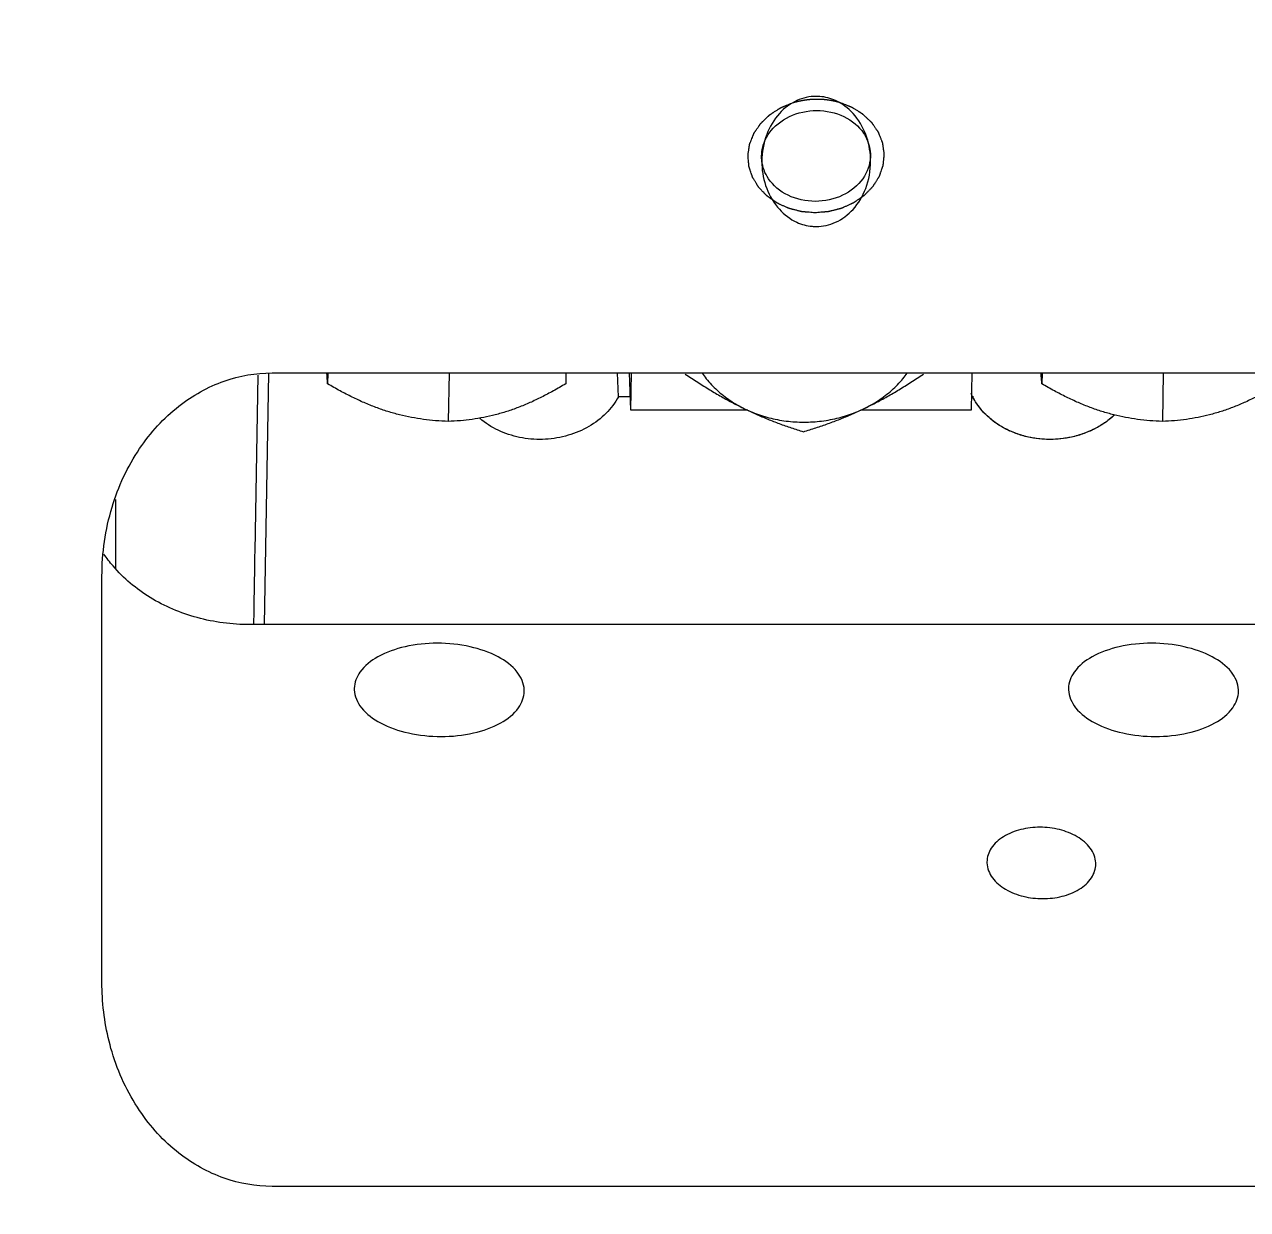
# Model space of a CAD drawing. Extents: x -50 to 48714, y -13211 to 6743.
# Drawn here: x 25973.24 to 26009.19, y -7877.31 to -7842.47 of the extents above; entities that cross this region are included whole.
import ezdxf

# ---------------------------------------------------------------- set-up
doc = ezdxf.new("R2010")
doc.units = 0
doc.header["$LTSCALE"] = 50
doc.layers.get('0').update_dxf_attribs({"linetype": 'CONTINUOUS'})

# ---------------------------------------------------------------- blocks, each defined once
blk = doc.blocks.new('SMAF_UE46_S')
for p, q in [((-19.98513683500005, -90.87117677600008), (-19.89619031099937, -85.68938677289998)), ((-19.70898105339984, -93.01936517549984), (-19.58223699110022, -85.6355902360001)), ((-19.4868740457996, -85.61924960219994), (22.99856226570046, -85.61924960219994)), ((-17.84704931109991, -85.61924960219994), (-17.85252931339983, -85.93850008629988)), ((-14.28499391159949, -85.61924960219994), (-14.3094943271999, -87.04657922549995)), ((-10.84944803629969, -85.61924960219994), (-10.85492803849957, -85.93850008629988)), ((-9.306220556799417, -86.31981398959988), (-9.334186979299375, -85.61924960219994)), ((-8.938498263600195, -86.71737278720002), (-8.982335172199782, -85.61924960219994)), ((-8.938498263600195, -86.71737278720002), (-8.919648746299572, -85.61924960219994)), ((1.076924503499868, -85.61924960219994), (1.058074986200154, -86.71737278720002)), ((3.145754513399879, -85.61924960219994), (3.14027451109996, -85.93850008629988)), ((6.707809912900302, -85.61924960219994), (6.683309497299888, -87.04657922549995)), ((-8.95436874959978, -86.31981398959988), (-9.306220556799417, -86.31981398959988)), ((1.107633957100006, -86.31981398959988), (1.064899167200565, -86.31981398959988)), ((1.106917717400393, -86.30187204349977), (1.107633957100006, -86.31981398959988)), ((-5.506136706399957, -86.71737278720002), (-8.938498263600195, -86.71737278720002)), ((1.058074986200154, -86.71737278720002), (-2.191380718099936, -86.71737278720002)), ((-24.08017322290016, -91.36382355899968), (-24.08017322290016, -89.33928268210002)), ((-24.48516067069977, -103.5565901513), (-24.48516067069977, -91.59836311859999)), ((22.33923257380047, -93.01936517549984), (-20.14620373769958, -93.01936517549984)), ((-24.47492547030015, -103.8542040109), (-24.48516067069977, -103.5565901513)), ((22.99856226570046, -109.5357036676), (-19.4868740457996, -109.5357036676))]:
    blk.add_line(p, q)
for radius in [126.5, 111.15, 108.5, 100.5, 99.65]:
    blk.add_circle((11, -40.5), radius)
for points, start_tangent, end_tangent in [([(-4.061489999099649, -77.61288054660008), (-4.574260358899664, -77.99178585899972)], (-0.9107456812772871, -0.4129676791648114), (-0.6733207204634952, -0.739350530800188)), ([(-4.189984824100065, -77.67822510010001, 94.2392218797), (-4.147800685099355, -77.66589819289993, 94.2462032378), (-4.126708615599455, -77.65973473929989, 94.2496939169), (-4.105616546099554, -77.65357128569985, 94.2531845959), (-4.095070511300037, -77.65048955890006, 94.2549299354), (-4.084524476599654, -77.64740783209982, 94.256675275), (-4.07925145919944, -77.64586696869992, 94.2575479447), (-4.076545974399778, -77.64512922469976, 94.2579610315), (-4.073702537099962, -77.64445685600003, 94.2583276222), (-4.068015662699509, -77.64311211850008, 94.2590608035), (-4.062328788299965, -77.64176738099968, 94.2597939848), (-4.050955039499968, -77.63907790609983, 94.2612603473), (-4.039581290599926, -77.63638843119998, 94.2627267099), (-4.016833792899888, -77.63100948129977, 94.265659435), (-3.99408629519985, -77.62563053140002, 94.2685921602), (-3.982712546399853, -77.62294105649971, 94.2700585228), (-3.971338797499811, -77.62025158149982, 94.2715248853), (-3.965651923099358, -77.61890684409991, 94.2722580666), (-3.959965048699814, -77.61756210659996, 94.2729912479), (-3.957121611500042, -77.61688973789978, 94.2733578386), (-3.954357462000189, -77.6163341137999, 94.2736499253), (-3.948908450699491, -77.61533961019995, 94.274159595), (-3.938010428099915, -77.61335060300007, 94.2751789343), (-3.927112405499429, -77.61136159579974, 94.2761982737), (-3.905316360199322, -77.60738358139997, 94.2782369524), (-3.883520315000169, -77.60340556699975, 94.280275631), (-3.872622292399683, -77.60141655979987, 94.2812949704), (-3.861724269800106, -77.59942755259999, 94.2823143097), (-3.85082624719962, -77.59743854540011, 94.2833336491), (-3.845377235899832, -77.59644404179971, 94.2838433187), (-3.842652730199916, -77.59594678999974, 94.2840981536), (-3.839928224600044, -77.59544953819977, 94.2843529884), (-3.837012984099601, -77.59507088589999, 94.2845250319), (-3.834097743600068, -77.5946922334997, 94.2846970753), (-3.828267262700138, -77.59393492889967, 94.2850411623), (-3.816606300799322, -77.59242031949998, 94.2857293362), (-3.804945338899415, -77.59090571019988, 94.28641751), (-3.793284376999509, -77.58939110089977, 94.2871056839), (-3.769962453099652, -77.58636188219998, 94.2884820316), (-3.746640529299839, -77.58333266349973, 94.2898583794), (-3.734979567399932, -77.58181805420008, 94.2905465533), (-3.723318605500026, -77.58030344479994, 94.2912347271), (-3.717488124500051, -77.57954614019991, 94.2915788141), (-3.714620668699354, -77.5792214856001, 94.2917166883), (-3.711848782199922, -77.57900482659988, 94.2917862241), (-3.70630500920015, -77.57857150859991, 94.2919252957), (-3.700761236199469, -77.57813819049989, 94.2920643672), (-3.68967369009988, -77.57727155439989, 94.2923425104), (-3.678586144099427, -77.57640491829989, 94.2926206536), (-3.656411051999385, -77.57467164619993, 94.2931769399), (-3.634235959899343, -77.57293837399993, 94.2937332262), (-3.623148413799754, -77.57207173789993, 94.2940113693), (-3.61206086780021, -77.57120510179993, 94.2942895125), (-3.606517094699484, -77.57077178379996, 94.294428584), (-3.600973321699712, -77.57033846569993, 94.2945676556), (-3.598201435199371, -77.57012180669972, 94.2946371914), (-3.595290448699416, -77.56999671819995, 94.2946430179), (-3.589329375899979, -77.56983811159989, 94.2945909617), (-3.577407230100107, -77.56952089849983, 94.2944868492), (-3.56548508439937, -77.56920368529973, 94.2943827368), (-3.54164079289967, -77.56856925900001, 94.2941745119), (-3.517796501500015, -77.56793483269985, 94.293966287), (-3.470107918599751, -77.56666598009997, 94.2935498372)], (0.9479716832883206, 0.2770130955881621, 0.1568866869946963), (0.9996081328891576, 0.02659662532109099, -0.008729271640963977)), ([(-3.492356846199982, -77.48765521999985), (-4.061489999099649, -77.61288054660008)], (-1, 0), (-0.910745681294305, -0.4129676791272803)), ([(-3.388287442199726, -77.49184448749975), (-3.492356846199982, -77.48765521999985)], (-0.996807372112497, 0.07984399102110422), (-1, 0)), ([(-3.470107925500088, -77.56666598009997, 94.2935498374), (-3.428272929500054, -77.56764390679973, 94.2918128663), (-3.407355431500037, -77.56813287009982, 94.2909443807), (-3.386437933600064, -77.5686218333999, 94.2900758952), (-3.375979184599601, -77.56886631499992, 94.2896416524), (-3.365520435600047, -77.56911079669999, 94.2892074096), (-3.360291061099815, -77.5692330375, 94.2889902882), (-3.355075356099405, -77.56951801200012, 94.2886667776), (-3.344657615599317, -77.57025069449992, 94.2879133672), (-3.323822134500006, -77.57171605970007, 94.2864065464), (-3.302986653499829, -77.57318142479971, 94.2848997256), (-3.282151172499653, -77.57464678989982, 94.2833929048), (-3.261315691399432, -77.57611215499992, 94.2818860839), (-3.250897950899343, -77.57684483759977, 94.2811326735), (-3.245701329999974, -77.57729216489997, 94.2807031653), (-3.240529207700092, -77.57790146419984, 94.280168051), (-3.230184962999374, -77.57912006280003, 94.2790978225), (-3.21984071839961, -77.58033866139976, 94.2780275939), (-3.178463739999643, -77.58521305590011, 94.2737466797), (-3.15777525070007, -77.58765025310004, 94.2716062226), (-3.147431006099396, -77.58886885169977, 94.270535994), (-3.142258883799514, -77.58947815109968, 94.2700008797), (-3.137086761499631, -77.5900874504, 94.2694657655), (-3.131967516299483, -77.59093780759986, 94.2687739108), (-3.126848271000199, -77.59178816489975, 94.2680820562), (-3.116609780499857, -77.59348887939996, 94.266698347), (-3.096132799600127, -77.5968903083999, 94.2639309285), (-3.075655818599444, -77.60029173739986, 94.2611635101), (-3.055178837599669, -77.60369316639981, 94.2583960916), (-3.044940347099327, -77.60539388090001, 94.2570123824), (-3.034701856599895, -77.60709459539976, 94.2556286732), (-3.029582611399746, -77.60794495270011, 94.2549368186), (-3.026982295099515, -77.60842251399981, 94.2545554646), (-3.02430059119979, -77.60900484069998, 94.2541032573), (-3.018937183599519, -77.61016949399982, 94.2531988426), (-3.013573776000158, -77.6113341473997, 94.2522944279), (-2.992120145499939, -77.6159927609001, 94.2486767691), (-2.970666514999721, -77.6206513743, 94.2450591104), (-2.949212884399458, -77.62530998779994, 94.2414414516), (-2.927759253900149, -77.62996860119983, 94.2378237929), (-2.922395846299878, -77.63113325459972, 94.2369193782), (-2.917032438699607, -77.63229790800006, 94.2360149635), (-2.914350734899926, -77.63288023459972, 94.2355627561), (-2.911778667999897, -77.63352781610001, 94.2350706151), (-2.906744171199534, -77.63488823369971, 94.2340463992), (-2.896675177599718, -77.63760906910011, 94.2319979674), (-2.886606184099946, -77.6403299044, 94.2299495356), (-2.866468196899405, -77.6457715749998, 94.2258526721), (-2.846330209799817, -77.65121324570009, 94.2217558085), (-2.806054235499687, -77.66209658699972, 94.2135620814)], (0.9988667777107478, -0.02334931304687497, -0.04147252061289157), (0.9472797747393061, -0.2559731767837909, -0.1927141954736697)), ([(-2.409793851899849, -77.9925107926997), (-2.922755306899489, -77.61309398100002), (-3.388287442199726, -77.49184448749975)], (-0.6729076740695424, 0.7397264779486528), (-0.9968073720948888, 0.079843991240934)), ([(-3.527525172899914, -80.91164344970002, 92.1008736215), (-3.61235398000008, -80.90467576159972, 92.1076654839), (-3.697182787199381, -80.89770807359992, 92.1144573464), (-3.739597190699897, -80.89422422959979, 92.1178532776), (-3.782011594299547, -80.89074038560011, 92.1212492088), (-3.803218796099827, -80.88899846359982, 92.1229471744), (-3.824425997900107, -80.88725654159998, 92.1246451401), (-3.845633199599433, -80.88551461959969, 92.1263431057), (-3.866840401399713, -80.88377269759985, 92.1280410713), (-3.877444002299853, -80.88290173650012, 92.1288900541), (-3.888047603199993, -80.88203077549997, 92.1297390369), (-3.898651204100133, -80.88115981449982, 92.1305880197), (-3.903953004599316, -80.88072433399975, 92.1310125111), (-3.909254804999364, -80.88028885349968, 92.1314370025), (-3.911905705199388, -80.88007111329989, 92.1316492482), (-3.914556605399412, -80.87985337300006, 92.1318614939), (-3.915219330499895, -80.87979893800002, 92.1319145554), (-3.915868205599509, -80.87964969020004, 92.1320294477), (-3.917161338999904, -80.87931959039997, 92.1322798426), (-3.919747605999873, -80.87865939089988, 92.1327806325), (-3.924920139899768, -80.8773389918997, 92.1337822123), (-3.930092673699619, -80.87601859279994, 92.1347837921), (-3.940437741499409, -80.87337779469999, 92.1367869518), (-3.950782809300108, -80.87073699670009, 92.1387901114), (-3.971472944799643, -80.86545540049974, 92.1427964306), (-3.992163080300088, -80.86017380429985, 92.1468027498), (-4.033543351400112, -80.84961061190006, 92.1548153883), (-4.074923622500137, -80.83904741959986, 92.1628280268), (-4.116303893500117, -80.82848422720008, 92.1708406652), (-4.157684164600141, -80.81792103489988, 92.1788533037), (-4.178374300099676, -80.81263943869999, 92.1828596229), (-4.199064435700166, -80.8073578425001, 92.1868659421), (-4.219754571199701, -80.80207624629975, 92.1908722614), (-4.240444706700146, -80.7967946501999, 92.1948785806), (-4.261134842299725, -80.791513054, 92.1988848998), (-4.271479909999471, -80.78887225590006, 92.2008880594), (-4.276652443899366, -80.78755185679984, 92.2018896393), (-4.28182497780017, -80.78623145780011, 92.2028912191), (-4.286997511700065, -80.78491105879993, 92.2038927989), (-4.28958377859999, -80.7842508591998, 92.2043935888), (-4.29217004559996, -80.78359065969971, 92.2048943787), (-4.293463178999446, -80.78326055999969, 92.2051447736), (-4.294664431099591, -80.78275196920004, 92.205509846), (-4.297036308199495, -80.7816752906997, 92.2062782165), (-4.301780062300168, -80.77952193359988, 92.2078149575), (-4.311267570499695, -80.77521521949984, 92.2108884395), (-4.320755078700131, -80.7709085053998, 92.2139619216), (-4.330242586899658, -80.76660179129976, 92.2170354036), (-4.339730095100094, -80.76229507719972, 92.2201088857), (-4.358705111500058, -80.7536816490001, 92.2262558497), (-4.396655144299984, -80.73645479259994, 92.2385497779), (-4.434605177099911, -80.71922793619979, 92.250843706), (-4.510505242699764, -80.68477422339993, 92.2754315623), (-4.548455275499691, -80.66754736699977, 92.2877254905), (-4.567430291899655, -80.65893393879969, 92.2938724546), (-4.586405308299618, -80.65032051060007, 92.3000194187), (-4.605380324799626, -80.64170708239999, 92.3061663827), (-4.624355341199589, -80.63309365419991, 92.3123133468), (-4.629099095299352, -80.6309402971001, 92.3138500878), (-4.633842849400025, -80.62878694009987, 92.3153868288), (-4.636214726399885, -80.62771026149994, 92.3161551994), (-4.638586603499789, -80.62663358300006, 92.3169235699), (-4.640914483599772, -80.62550347649994, 92.317725835), (-4.641946432800069, -80.6247781392999, 92.3182286515), (-4.642978381999455, -80.62405280219991, 92.318731468), (-4.64710617899982, -80.6211514534998, 92.3207427341), (-4.651233975900141, -80.61825010489974, 92.3227540001), (-4.659489569699872, -80.61244740760003, 92.3267765322), (-4.667745163599648, -80.60664471029986, 92.3307990643), (-4.676000757399379, -80.60084201299969, 92.3348215964), (-4.69251194519984, -80.58923661839981, 92.3428666605), (-4.709023132899347, -80.57763122379993, 92.3509117247), (-4.725534320599763, -80.56602582930009, 92.3589567888), (-4.758556695999687, -80.54281504009987, 92.3750469172), (-4.79157907139961, -80.5196042509001, 92.3911370455), (-4.824601446799534, -80.49639346169988, 92.4072271738), (-4.857623822199457, -80.4731826725997, 92.4233173021), (-4.874135009899874, -80.46157727799982, 92.4313623663), (-4.890646197599381, -80.44997188339994, 92.4394074304), (-4.907157385299797, -80.43836648880006, 92.4474524946), (-4.915412979199573, -80.43256379149989, 92.4514750267), (-4.923668573000214, -80.42676109419972, 92.4554975588), (-4.931924166899989, -80.4209583969, 92.4595200908), (-4.9360519637994, -80.41805704829994, 92.4615313569), (-4.940179760699721, -80.41515569959984, 92.4635426229), (-4.941211710000061, -80.41443036249984, 92.4640454394), (-4.942243659199448, -80.4137050252998, 92.4645482559), (-4.943951813299464, -80.41201143709986, 92.4657039159), (-4.945600676699542, -80.41027736319984, 92.4668845803), (-4.947249539999575, -80.40854328929981, 92.4680652447), (-4.953844993499843, -80.4016069938998, 92.4727879024), (-4.967035900399424, -80.3877344028997, 92.4822332177), (-4.980226807399958, -80.37386181190004, 92.491678533), (-4.99341771429954, -80.35998922099998, 92.5011238483), (-5.00660862120003, -80.34611662999987, 92.5105691636), (-5.032990435100146, -80.3183714480997, 92.5294597943), (-5.085754062799424, -80.2628810842998, 92.5672410556), (-5.112135876599496, -80.23513590230004, 92.5861316862), (-5.138517690499611, -80.20739072039987, 92.6050223169), (-5.151708597400102, -80.19351812939976, 92.6144676322), (-5.15830405089946, -80.18658183399975, 92.6191902898), (-5.164899504299683, -80.1796455384997, 92.6239129475), (-5.17149495779995, -80.1727092430001, 92.6286356052), (-5.178090411300218, -80.16577294750005, 92.6333582628), (-5.18138813799942, -80.16230479980004, 92.6357195916), (-5.183037001399498, -80.16057072590002, 92.6369002561), (-5.18383133269981, -80.15968392469995, 92.6375027647), (-5.184445061800034, -80.15867853759983, 92.638178332), (-5.185672519899526, -80.15666776350008, 92.6395294665), (-5.186899978099973, -80.15465698939988, 92.640880601), (-5.189354894499957, -80.1506354410999, 92.64358287), (-5.191809810799896, -80.14661389289995, 92.6462851391), (-5.194264727099835, -80.14259234459996, 92.6489874081), (-5.199174559799758, -80.13454924810003, 92.6543919462), (-5.208994225199604, -80.11846305509971, 92.6652010223), (-5.218813890599449, -80.10237686209985, 92.6760100985), (-5.228633556000204, -80.08629066909998, 92.6868191746), (-5.238453221300006, -80.07020447610012, 92.6976282508), (-5.248272886699851, -80.0541182830998, 92.7084373269), (-5.267912217499543, -80.02194589720011, 92.7300554792), (-5.287551548200099, -79.98977351119993, 92.7516736315), (-5.307190878999791, -79.95760112519974, 92.7732917838), (-5.326830209699438, -79.92542873920002, 92.7949099361), (-5.336649875100193, -79.9093425461997, 92.8057190123), (-5.346469540500038, -79.89325635319983, 92.8165280884), (-5.351379373099917, -79.8852132566999, 92.8219326265), (-5.35628920579984, -79.87717016019997, 92.8273371646), (-5.358744122199823, -79.87314861200002, 92.8300394336), (-5.361199038499763, -79.86912706370003, 92.8327417026), (-5.362426496700209, -79.86711628959983, 92.8340928372), (-5.363040225799523, -79.86611090249971, 92.8347684044), (-5.363329129299927, -79.86560217350006, 92.8351096767), (-5.363510266799494, -79.86505723179971, 92.8354718813), (-5.364234816999669, -79.86287746500011, 92.8369206996), (-5.3649593670998, -79.86069769820006, 92.8383695179), (-5.366408467300062, -79.85633816459995, 92.8412671544), (-5.367857567499414, -79.8519786308998, 92.844164791), (-5.370755767899936, -79.84325956370003, 92.8499600641), (-5.373653968399594, -79.83454049639977, 92.8557553372), (-5.376552168800117, -79.82582142909996, 92.8615506103), (-5.382348569699388, -79.80838329459993, 92.8731411565), (-5.388144970599569, -79.79094516009991, 92.8847317026), (-5.393941371399706, -79.77350702549984, 92.8963222488), (-5.399737772299886, -79.75606889099981, 92.907912795), (-5.422923375799655, -79.68631635280008, 92.9542749798), (-5.434516177499972, -79.65144008380003, 92.9774560722), (-5.440312578400153, -79.63400194919996, 92.9890466184), (-5.446108979299424, -79.61656381469993, 93.0006371646), (-5.451905380199605, -79.5991256801999, 93.0122277108), (-5.457701780999741, -79.58168754559983, 93.023818257), (-5.460599981499399, -79.57296847830003, 93.0296135301), (-5.463498181899922, -79.56424941109981, 93.0354088032), (-5.464947282100184, -79.55988987740011, 93.0383064397), (-5.466396382299536, -79.5555303438, 93.0412040763), (-5.467845482599841, -79.55117081019989, 93.0441017128), (-5.468570032699972, -79.54899104339984, 93.0455505311), (-5.468932307700015, -79.54790116000004, 93.0462749403), (-5.469294582800103, -79.54681127649974, 93.0469993494), (-5.469391109299977, -79.54567990099986, 93.0477440169), (-5.469487635799851, -79.54454852549998, 93.0484886845), (-5.469680688799599, -79.54228577449976, 93.0499780195), (-5.470066794800005, -79.53776027239974, 93.0529566896), (-5.470452900799501, -79.53323477029971, 93.0559353598), (-5.470839006799906, -79.52870926829974, 93.0589140299), (-5.471611218799808, -79.51965826419973, 93.0648713702), (-5.472383430799709, -79.51060725999969, 93.0708287104), (-5.473927854799513, -79.49250525179968, 93.0827433909), (-5.475472278799316, -79.47440324350009, 93.0946580715), (-5.477016702800029, -79.45630123530009, 93.106572752), (-5.478561126799832, -79.43819922700004, 93.1184874325), (-5.481649974899483, -79.40199521049999, 93.1423167935), (-5.487827670899605, -79.32958717749989, 93.1899755156), (-5.489372094899409, -79.31148516919984, 93.2018901961), (-5.490916518900121, -79.29338316099984, 93.2138048767), (-5.492460942899925, -79.27528115269979, 93.2257195572), (-5.494005366899728, -79.25717914439974, 93.2376342377), (-5.49477757889963, -79.24812814029974, 93.243591578), (-5.495549790899531, -79.23907713619974, 93.2495489182), (-5.496322002899433, -79.23002613209974, 93.2555062585), (-5.496708108999883, -79.22550062999971, 93.2584849286), (-5.497094214999379, -79.22097512789969, 93.2614635987), (-5.497287268000036, -79.21871237689993, 93.2629529338), (-5.497480320999784, -79.21644962589971, 93.2644422689), (-5.497528584200154, -79.21588393809998, 93.2648146026), (-5.497463609399347, -79.21532796189967, 93.2651776007), (-5.497295913699418, -79.21421924679998, 93.265900485), (-5.496960522399604, -79.2120018165001, 93.2673462535), (-5.496289739699932, -79.20756695599994, 93.2702377906), (-5.495618957099396, -79.20313209539972, 93.2731293277), (-5.494277391700052, -79.1942623742998, 93.2789124019), (-5.492935826399844, -79.18539265319987, 93.2846954761), (-5.490252695799427, -79.16765321110006, 93.2962616244), (-5.487569565099875, -79.14991376889975, 93.3078277728), (-5.482203303899951, -79.11443488450004, 93.3309600695), (-5.476837042599982, -79.07895600009988, 93.3540923663), (-5.471470781300013, -79.04347711579976, 93.377224663), (-5.466104520000044, -79.00799823140005, 93.4003569597), (-5.463421389399628, -78.99025878919974, 93.4119231081), (-5.460738258700076, -78.97251934699989, 93.4234892564), (-5.458055128099659, -78.95477990480003, 93.4350554048), (-5.455371997400107, -78.93704046269977, 93.4466215532), (-5.45268886679969, -78.91930102049992, 93.4581877015), (-5.451347301499482, -78.91043129939999, 93.4639707757), (-5.45067651879981, -78.90599643879978, 93.4668623128), (-5.450005736100138, -78.90156157830006, 93.4697538499), (-5.449334953499601, -78.89712671769985, 93.472645387), (-5.448999562099743, -78.89490928750001, 93.4740911555), (-5.44866417079993, -78.89269185719968, 93.4755369241), (-5.448496475200045, -78.89158314209999, 93.4762598083), (-5.448102858699713, -78.89049752150004, 93.4769616275), (-5.447240318700096, -78.88833397869985, 93.478358244), (-5.445515238799999, -78.88400689289983, 93.4811514771), (-5.442065079099848, -78.8753527214999, 93.4867379433), (-5.438614919399697, -78.86669855009995, 93.4923244095), (-5.435164759599502, -78.85804437859997, 93.4979108757), (-5.431714599899351, -78.84939020720003, 93.5034973419), (-5.424814280399914, -78.8320818643997, 93.5146702743), (-5.411013641400132, -78.79746517859985, 93.5370161392), (-5.39721300239944, -78.76284849290005, 93.559362004), (-5.369611724499919, -78.69361512139994, 93.6040537336), (-5.355811085500136, -78.65899843569969, 93.6263995984), (-5.34891076599979, -78.64169009279976, 93.6375725308), (-5.342010446499444, -78.62438174999988, 93.6487454632), (-5.335110127100052, -78.60707340709996, 93.6599183956), (-5.328209807599706, -78.58976506420004, 93.671091328), (-5.326484727699608, -78.58543797850007, 93.6738845611), (-5.32475964779951, -78.5811108928001, 93.6766777942), (-5.323897107899938, -78.57894734989986, 93.6780744108), (-5.323034567999457, -78.57678380709967, 93.6794710273), (-5.322101764199942, -78.57464585870002, 93.6808490149), (-5.321424570699492, -78.57365366809972, 93.6814821218), (-5.320747377299995, -78.57266147739983, 93.6821152288), (-5.318038603400055, -78.56869271469986, 93.6846476564), (-5.315329829600159, -78.56472395209994, 93.6871800841), (-5.309912281999459, -78.55678642680004, 93.6922449395), (-5.304494734399668, -78.5488489014997, 93.6973097948), (-5.299077186699833, -78.5409113761998, 93.7023746502), (-5.288242091499342, -78.52503632560001, 93.7125043609), (-5.277406996199716, -78.50916127499977, 93.7226340716), (-5.26657190090009, -78.49328622439998, 93.7327637823), (-5.244901710399972, -78.46153612319995, 93.7530232038), (-5.223231519899855, -78.42978602199992, 93.7732826252), (-5.201561329299693, -78.39803592079988, 93.7935420467), (-5.179891138799576, -78.36628581959985, 93.8138014681), (-5.16905604349995, -78.35041076890002, 93.8239311788), (-5.158220948299459, -78.33453571829978, 93.8340608895), (-5.147385852999832, -78.31866066769999, 93.8441906003), (-5.141968305400042, -78.3107231424001, 93.8492554556), (-5.136550757700206, -78.30278561709974, 93.854320311), (-5.131133210099506, -78.29484809179985, 93.8593851663), (-5.128424436299611, -78.29087932919992, 93.861917594), (-5.125715662499715, -78.28691056649996, 93.8644500217), (-5.125038469000174, -78.28591837590011, 93.8650831286), (-5.124361275599767, -78.28492618519977, 93.8657162355), (-5.122631111999908, -78.28316248439978, 93.8668278512), (-5.120838319099676, -78.2814355636001, 93.8679137005), (-5.119045526099399, -78.27970864279996, 93.8689995498), (-5.115459940199798, -78.27625480129973, 93.8711712484), (-5.111874354300198, -78.27280095979995, 93.873342947), (-5.097532010699979, -78.25898559359985, 93.8820297415), (-5.083189666999715, -78.24517022749978, 93.8907165359), (-5.068847323399496, -78.23135486129968, 93.8994033304), (-5.054504979800186, -78.21753949520007, 93.9080901248), (-5.025820292499702, -78.1899087628999, 93.9254637137), (-4.968450917899645, -78.13464729840007, 93.9602108915), (-4.939766230600071, -78.1070165660999, 93.9775844804), (-4.911081543399632, -78.07938583379973, 93.9949580692), (-4.896739199699368, -78.06557046769967, 94.0036448637), (-4.889568027900168, -78.05866278460007, 94.0079882609), (-4.882396856100058, -78.05175510150002, 94.0123316581), (-4.875225684299949, -78.04484741850001, 94.0166750554), (-4.868054512499839, -78.03793973539996, 94.0210184526), (-4.864468926500194, -78.03448589389973, 94.0231901512), (-4.862676133599962, -78.03275897310004, 94.0242760005), (-4.861753475200203, -78.03191876989968, 94.0248029816), (-4.860673245399994, -78.03121810989978, 94.0252343015), (-4.858512785799576, -78.02981679000004, 94.0260969412), (-4.856352326200067, -78.0284154699998, 94.0269595809), (-4.85203140700014, -78.02561282999977, 94.0286848603), (-4.847710487800214, -78.02281019009979, 94.0304101397), (-4.843389568599378, -78.02000755009976, 94.0321354191), (-4.834747730199524, -78.0144022702998, 94.035585978), (-4.817464053299773, -78.00319171049978, 94.0424870956), (-4.800180376500066, -77.99198115069976, 94.0493882133), (-4.78289669969945, -77.98077059089974, 94.056289331), (-4.765613022899743, -77.96956003109972, 94.0631904486), (-4.748329345999991, -77.9583494712997, 94.0700915663), (-4.713761992399668, -77.9359283517997, 94.0838938016), (-4.67919463870021, -77.91350723220012, 94.097696037), (-4.644627285099887, -77.89108611269967, 94.1114982723), (-4.610059931399519, -77.86866499310008, 94.1253005076), (-4.592776254599812, -77.85745443330006, 94.1322016253), (-4.575492577800105, -77.84624387350004, 94.139102743), (-4.566850739399342, -77.84063859360003, 94.1425533018), (-4.558208900899444, -77.83503331370002, 94.1460038606), (-4.553887981699518, -77.83223067380004, 94.1477291401), (-4.549567062499591, -77.82942803390006, 94.1494544195), (-4.547406602900082, -77.82802671389982, 94.1503170592), (-4.546326373099873, -77.82732605389992, 94.150748379), (-4.545776533099342, -77.82698944279991, 94.1509547852), (-4.545168342499892, -77.82673514479984, 94.1511056691), (-4.542735579900182, -77.82571795309968, 94.1517092046), (-4.540302817299562, -77.82470076139998, 94.15231274), (-4.535437292000097, -77.82266637809971, 94.153519811), (-4.530571766799767, -77.82063199469985, 94.1547268819), (-4.520840716400016, -77.81656322789968, 94.1571410238), (-4.511109665999356, -77.81249446109996, 94.1595551656), (-4.501378615599606, -77.80842569429979, 94.1619693075), (-4.48191651470006, -77.80028816069989, 94.1667975912), (-4.46245441389965, -77.7921506271, 94.1716258749), (-4.442992313000104, -77.7840130935001, 94.1764541586), (-4.423530212199694, -77.7758755599998, 94.1812824423), (-4.384606010499738, -77.75960049280002, 94.1909390098), (-4.345681808799782, -77.74332542569982, 94.2005955772), (-4.26783340539987, -77.7107752912998, 94.2199087121), (-4.189985002100002, -77.67822515699982, 94.239221847)], (-0.9934856250334231, 0.08160315028050015, 0.07954394204618515), (0.8993427824840546, 0.3760350514609641, 0.223114767925811)), ([(-4.574260358899664, -77.99178585899972), (-4.948193025399632, -78.6085752603999), (-5.091808557499462, -79.4011703975998)], (-0.6733207204273498, -0.7393505308331053), (8.801113701055223e-05, -0.99999999612702)), ([(-4.973621845600064, -78.73818894399983, 93.5644456181), (-4.872498921299666, -78.57015922099981, 93.6720188162), (-4.278652491199864, -78.08042052939982, 93.9777186102), (-3.475849650199962, -77.90116372710008, 94.0742822158)], (0.387215818902861, 0.7755463818798213, 0.4985897302838331), (0.9996109746642569, 0.02645984398420275, -0.008819069514773346)), ([(-2.80605421439941, -77.66209659319975, 94.2135620767), (-2.72794429699934, -77.69298044259995, 94.1912580499), (-2.649834379600179, -77.72386429199969, 94.1689540231), (-2.610779420900144, -77.73930621669979, 94.1578020096), (-2.571724462200109, -77.75474814139989, 94.1466499962), (-2.552196982899659, -77.76246910379996, 94.1410739895), (-2.532669503500074, -77.77019006609999, 94.1354979828), (-2.513142024199624, -77.77791102850006, 94.1299219761), (-2.493614544800039, -77.78563199080008, 94.1243459694), (-2.483850805099792, -77.78949247199989, 94.121557966), (-2.474087065499589, -77.7933529531997, 94.1187699627), (-2.464323325799342, -77.79721343439996, 94.1159819593), (-2.45944145589965, -77.79914367499987, 94.1145879576), (-2.454559586100004, -77.80107391549973, 94.113193956), (-2.45211865120018, -77.80203903579968, 94.1124969551), (-2.449677716299448, -77.80300415610009, 94.1117999543), (-2.449067482500141, -77.80324543620009, 94.1116257041), (-2.448517928599358, -77.80356970879984, 94.1113986028), (-2.447439047299667, -77.80424591829978, 94.1109267833), (-2.445281284799421, -77.80559833710004, 94.1099831443), (-2.440965759699793, -77.80830317479968, 94.1080958662), (-2.436650234600165, -77.81100801249977, 94.1062085881), (-2.428019184299956, -77.816417688, 94.102434032), (-2.41938813409979, -77.82182736339973, 94.0986594758), (-2.40212603369946, -77.83264671420011, 94.0911103635), (-2.384863933300039, -77.84346606510007, 94.0835612512), (-2.350339732399334, -77.86510476679996, 94.0684630266), (-2.315815531599583, -77.88674346849984, 94.053364802), (-2.281291330699787, -77.90838217019973, 94.0382665775), (-2.246767129900036, -77.93002087190007, 94.0231683529), (-2.229505029499705, -77.94084022269999, 94.0156192406), (-2.212242928999331, -77.95165957359995, 94.0080701283), (-2.19498082859991, -77.96247892439987, 94.000521016), (-2.177718728199579, -77.97329827529984, 93.9929719037), (-2.160456627800158, -77.98411762609976, 93.9854227914), (-2.151825577499949, -77.98952730149995, 93.9816482352), (-2.147510052399412, -77.99223213920004, 93.9797609572), (-2.143194527299784, -77.99493697699972, 93.9778736791), (-2.138879002200156, -77.99764181469982, 93.975986401), (-2.136721239699909, -77.99899423350007, 93.975042762), (-2.134563477099618, -78.00034665239991, 93.9740991229), (-2.133484595799928, -78.00102286179981, 93.9736273034), (-2.132551709200015, -78.00185597929976, 93.9730563811), (-2.130734600799769, -78.00357451709988, 93.9718815021), (-2.127100384099322, -78.00701159260007, 93.9695317442), (-2.119831950600201, -78.01388574370003, 93.9648322283), (-2.11256351710017, -78.02075989469995, 93.9601327125), (-2.105295083500096, -78.02763404579991, 93.9554331967), (-2.098026650000065, -78.03450819679983, 93.9507336808), (-2.083489783000005, -78.04825649889972, 93.9413346491), (-2.054416048899839, -78.07575310309994, 93.9225365857), (-2.025342314899717, -78.10324970729971, 93.9037385223), (-1.96719484679943, -78.1582429156997, 93.8661423956), (-1.938121112700173, -78.18573951989993, 93.8473443322), (-1.923584245700113, -78.19948782199981, 93.8379453005), (-1.909047378700052, -78.2132361240001, 93.8285462688), (-1.894510511699991, -78.22698442609999, 93.8191472371), (-1.887242078099916, -78.23385857719995, 93.8144477213), (-1.879973644599886, -78.24073272819987, 93.8097482054), (-1.872705211099856, -78.24760687929984, 93.8050486896), (-1.87088810269961, -78.24932541699991, 93.8038738106), (-1.869070994399408, -78.25104395480002, 93.8026989317), (-1.867321715799335, -78.25279666999995, 93.8015034098), (-1.866650565899363, -78.25377555969999, 93.8008437202), (-1.865979416099435, -78.25475444940002, 93.8001840305), (-1.863294816699636, -78.2586700083998, 93.797545272), (-1.860610217299836, -78.26258556740004, 93.7949065135), (-1.855241018499328, -78.27041668540005, 93.7896289965), (-1.849871819699729, -78.27824780330002, 93.7843514795), (-1.84450262090013, -78.28607892130003, 93.7790739624), (-1.833764223400067, -78.30174115720001, 93.7685189284), (-1.823025825799959, -78.3174033931, 93.7579638943), (-1.812287428199852, -78.33306562899998, 93.7474088603), (-1.790810632999637, -78.36439010079994, 93.7262987921), (-1.769333837899467, -78.39571457269994, 93.705188724), (-1.747857042700161, -78.4270390444999, 93.6840786559), (-1.726380247499947, -78.45836351629987, 93.6629685878), (-1.715641849999884, -78.47402575219985, 93.6524135537), (-1.704903452399776, -78.48968798809983, 93.6418585197), (-1.694165054799669, -78.50535022409986, 93.6313034856), (-1.68879585600007, -78.51318134199983, 93.6260259686), (-1.683426657199561, -78.52101245999984, 93.6207484516), (-1.678057458399962, -78.5288435778998, 93.6154709346), (-1.675372859000163, -78.53275913690004, 93.612832176), (-1.672688259599454, -78.53667469589982, 93.6101934175), (-1.672017109799526, -78.53765358559986, 93.6095337279), (-1.671345959899554, -78.53863247539994, 93.6088740383), (-1.670426210599544, -78.54075214899967, 93.6074595274), (-1.669576886300092, -78.54289880489978, 93.6060291613), (-1.668727562099775, -78.54504546079988, 93.6045987952), (-1.667028913499962, -78.54933877269968, 93.601738063), (-1.665330265000193, -78.55363208459994, 93.5988773308), (-1.65853567080012, -78.57080533210001, 93.5874344019), (-1.651741076700091, -78.58797857960008, 93.5759914731), (-1.644946482500018, -78.60515182709969, 93.5645485442), (-1.638151888399989, -78.62232507459976, 93.5531056154), (-1.624562699999842, -78.6566715695999, 93.5302197577), (-1.597384323399638, -78.72536455959971, 93.4844480423), (-1.583795135099535, -78.75971105459985, 93.4615621846), (-1.570205946799433, -78.79405754959998, 93.4386763269), (-1.56341135259936, -78.81123079710005, 93.427233398), (-1.560014055499778, -78.81981742090011, 93.4215119336), (-1.556616758400196, -78.82840404469971, 93.4157904692), (-1.553219461399749, -78.83699066839972, 93.4100690048), (-1.549822164300167, -78.84557729219978, 93.4043475403), (-1.548123515699444, -78.84987060399999, 93.4014868081), (-1.547274191500037, -78.85201725999968, 93.400056442), (-1.54688707439982, -78.85310087809967, 93.3993354921), (-1.54672522779947, -78.85424623729978, 93.3985799414), (-1.546401534599681, -78.85653695559995, 93.3970688399), (-1.546077841499937, -78.85882767389967, 93.3955577384), (-1.545430455099449, -78.86340911060006, 93.3925355354), (-1.544783068799916, -78.8679905473, 93.3895133324), (-1.544135682399428, -78.87257198389989, 93.3864911294), (-1.542840909699407, -78.88173485719972, 93.3804467234), (-1.540251364299365, -78.90006060389987, 93.3683579115), (-1.537661818899323, -78.91838635049999, 93.3562690995), (-1.535072273500191, -78.9367120971001, 93.3441802875), (-1.532482728100149, -78.9550378437998, 93.3320914755), (-1.529893182700107, -78.97336359039991, 93.3200026636), (-1.524714091799979, -79.01001508369973, 93.2958250396), (-1.519535000999895, -79.046666577, 93.2716474157), (-1.514355910199811, -79.08331807029981, 93.2474697917), (-1.509176819399727, -79.11996956350004, 93.2232921678), (-1.506587273999685, -79.13829531019974, 93.2112033558), (-1.503997728599643, -79.15662105679985, 93.1991145439), (-1.502702955899622, -79.16578393009968, 93.1930701379), (-1.501408183099556, -79.17494680339996, 93.1870257319), (-1.500760796800023, -79.1795282400999, 93.1840035289), (-1.500113410399535, -79.18410967679984, 93.1809813259), (-1.499789717299791, -79.18640039510001, 93.1794702244), (-1.499627870699442, -79.18754575430012, 93.1787146737), (-1.499566573399534, -79.18811753889986, 93.1783379992), (-1.499623032299496, -79.18868395399977, 93.1779679306), (-1.499848868099434, -79.19094961429983, 93.1764876562), (-1.500074703799328, -79.19321527449983, 93.1750073818), (-1.500526375200025, -79.19774659509994, 93.1720468329), (-1.500978046699856, -79.2022779156, 93.1690862841), (-1.501881389599475, -79.21134055669972, 93.1631651863), (-1.502784732399959, -79.2204031977999, 93.1572440886), (-1.503688075299578, -79.22946583890007, 93.1513229909), (-1.505494761099726, -79.24759112109996, 93.1394807955), (-1.507301446799829, -79.2657164031998, 93.1276386), (-1.509108132599977, -79.2838416853997, 93.1157964046), (-1.510914818400124, -79.30196696760004, 93.1039542091), (-1.518141561399716, -79.3744680963, 93.0565854274), (-1.521754933000011, -79.41071866069979, 93.0329010365), (-1.523561618700114, -79.42884394280009, 93.0210588411), (-1.525368304499352, -79.44696922499998, 93.0092166456), (-1.5271749902995, -79.46509450719986, 92.9973744502), (-1.528981675999603, -79.48321978939975, 92.9855322547), (-1.529885018900131, -79.49228243049993, 92.979611157), (-1.53078836179975, -79.50134507150005, 92.9736900593), (-1.531240033199538, -79.50587639209971, 92.9707295104), (-1.531691704699369, -79.51040771259977, 92.9677689616), (-1.532143376100066, -79.51493903319988, 92.9648084127), (-1.53236921179996, -79.51720469339989, 92.9633281383), (-1.532482129699929, -79.51833752359971, 92.9625880011), (-1.532595047599898, -79.51947035369994, 92.9618478638), (-1.532973139899696, -79.52056537909993, 92.961139469), (-1.533351232299538, -79.52166040439988, 92.9604310741), (-1.534107417000087, -79.52385045519986, 92.9590142844), (-1.535619786399366, -79.52823055659974, 92.9561807049), (-1.537132155799554, -79.53261065810011, 92.9533471255), (-1.538644525299787, -79.53699075949999, 92.950513546), (-1.541669264100165, -79.54575096239978, 92.9448463871), (-1.544694002999677, -79.55451116530003, 92.9391792282), (-1.550743480699566, -79.57203157110007, 92.9278449104), (-1.556792958399456, -79.58955197690011, 92.9165105926), (-1.562842436099345, -79.6070723826997, 92.9051762748), (-1.568891913800144, -79.62459278849974, 92.893841957), (-1.580990869199923, -79.65963360009982, 92.8711733214), (-1.605188780099525, -79.72971522329999, 92.8258360501), (-1.611238257799414, -79.74723562910003, 92.8145017323), (-1.617287735500213, -79.76475603490007, 92.8031674145), (-1.623337213200102, -79.78227644070012, 92.7918330967), (-1.629386690899992, -79.79979684659975, 92.7804987789), (-1.632411429799504, -79.8085570495, 92.7748316199), (-1.635436168699925, -79.81731725239979, 92.769164461), (-1.638460907499393, -79.82607745530004, 92.7634973021), (-1.639973276899582, -79.83045755669991, 92.7606637227), (-1.641485646399815, -79.83483765819983, 92.7578301432), (-1.642241831099454, -79.83702770889977, 92.7564133535), (-1.642998015800003, -79.8392177595997, 92.7549965638), (-1.643187061999924, -79.8397652722997, 92.7546423663), (-1.643488984499527, -79.84028527429973, 92.7543091707), (-1.644130455099912, -79.84131610799977, 92.7536497799), (-1.645413396299773, -79.8433777754999, 92.7523309984), (-1.64797927859945, -79.84750111040012, 92.7496934353), (-1.650545160900037, -79.85162444529988, 92.7470558723), (-1.655676925499392, -79.8598711151999, 92.7417807462), (-1.660808690199701, -79.86811778509991, 92.7365056201), (-1.671072219499365, -79.8846111247999, 92.7259553679), (-1.681335748799938, -79.90110446459994, 92.7154051158), (-1.701862807300131, -79.93409114399992, 92.6943046114), (-1.722389865899459, -79.96707782349995, 92.673204107), (-1.742916924399651, -80.00006450299998, 92.6521036027), (-1.763443982999888, -80.0330511825, 92.6310030983), (-1.773707512299552, -80.0495445222, 92.6204528461), (-1.783971041600125, -80.06603786200003, 92.609902594), (-1.794234570899789, -80.08253120170002, 92.5993523418), (-1.804498100099408, -80.09902454140001, 92.5888020896), (-1.814761629399982, -80.11551788120005, 92.5782518374), (-1.819893394099381, -80.12376455110007, 92.5729767113), (-1.822459276399968, -80.12788788599983, 92.5703391483), (-1.825025158699646, -80.13201122090004, 92.5677015852), (-1.827591040999323, -80.13613455589984, 92.5650640222), (-1.828873982200093, -80.13819622329993, 92.5637452407), (-1.830156923399954, -80.14025789080006, 92.5624264591), (-1.830798393899386, -80.1412887245001, 92.5617670684), (-1.83162502399955, -80.14219930399986, 92.5611914085), (-1.833340003900048, -80.14398037830006, 92.5600679989), (-1.836769963700135, -80.14754252679995, 92.5578211798), (-1.8436298832994, -80.15466682379974, 92.5533275415), (-1.850489802899574, -80.16179112090003, 92.5488339032), (-1.857349722499748, -80.16891541789983, 92.5443402649), (-1.864209642099922, -80.17603971490007, 92.5398466266), (-1.877929481299361, -80.1902883089997, 92.5308593501), (-1.905369159700058, -80.21878549709982, 92.512884797), (-1.932808838099845, -80.24728268519993, 92.4949102438), (-1.98768819489942, -80.30427706139972, 92.4589611376), (-2.015127873300116, -80.33277424949983, 92.4409865845), (-2.028847712499555, -80.34702284359992, 92.4319993079), (-2.042567551699904, -80.3612714377, 92.4230120314), (-2.056287390899342, -80.37552003170003, 92.4140247548), (-2.070007230099691, -80.38976862580012, 92.4050374783), (-2.073437189899778, -80.39333077430001, 92.4027906591), (-2.076867149699865, -80.3968929227999, 92.40054384), (-2.078582129599454, -80.39867399700006, 92.3994204304), (-2.080297109499952, -80.4004550712998, 92.3982970208), (-2.082066692400076, -80.40219133849996, 92.3972044328), (-2.083115292799448, -80.40292505099978, 92.3967506036), (-2.084163893099685, -80.40365876340002, 92.3962967743), (-2.088358294499812, -80.40659361319968, 92.3944814572), (-2.09255269589994, -80.40952846299979, 92.3926661401), (-2.100941498700195, -80.41539816249997, 92.3890355059), (-2.10933030149954, -80.42126786209974, 92.3854048717), (-2.117719104299795, -80.42713756169996, 92.3817742375), (-2.134496709899395, -80.43887696079992, 92.3745129691), (-2.151274315499904, -80.45061635999991, 92.3672517007), (-2.168051921099504, -80.46235575909986, 92.3599904323), (-2.201607132299614, -80.48583455739981, 92.3454678956), (-2.235162343499724, -80.50931335569976, 92.3309453588), (-2.268717554699833, -80.53279215399971, 92.316422822), (-2.302272765799898, -80.55627095220007, 92.3019002852), (-2.319050371399499, -80.56801035140006, 92.2946390168), (-2.335827977000008, -80.57974975050001, 92.2873777484), (-2.352605582599608, -80.59148914970001, 92.28011648), (-2.360994385399863, -80.59735884919974, 92.2764858458), (-2.369383188200118, -80.60322854879996, 92.2728552116), (-2.377771990999463, -80.60909824839973, 92.2692245775), (-2.38196639239959, -80.61203309819984, 92.2674092604), (-2.386160793799718, -80.61496794789991, 92.2655939433), (-2.387209394199999, -80.61570166039974, 92.265140114), (-2.388257994499327, -80.61643537279997, 92.2646862847), (-2.390649740899789, -80.6175977201001, 92.2639864586), (-2.393090578199917, -80.61870922109983, 92.2633212712), (-2.395531415500045, -80.61982072210003, 92.2626560838), (-2.405294764799692, -80.62426672599986, 92.2599953343), (-2.415058114000203, -80.62871272989969, 92.2573345849), (-2.42482146329985, -80.63315873379997, 92.2546738354), (-2.444348161800008, -80.64205074169968, 92.2493523364), (-2.463874860300166, -80.65094274959984, 92.2440308374), (-2.483401558799414, -80.65983475739995, 92.2387093384), (-2.522454955799731, -80.67761877319981, 92.2280663404), (-2.600561749899498, -80.7131868045999, 92.2067803444), (-2.639615146899814, -80.73097082039976, 92.1961373464), (-2.67866854390013, -80.74875483610003, 92.1854943484), (-2.698195242399379, -80.75764684389969, 92.1801728494), (-2.707958591699935, -80.76209284790002, 92.1775120999), (-2.717721940999581, -80.76653885179985, 92.1748513504), (-2.727485290200093, -80.77098485569968, 92.1721906009), (-2.73724863949974, -80.77543085970001, 92.1695298514), (-2.742130314099995, -80.7776538615999, 92.1681994767), (-2.744571151400123, -80.7787653626001, 92.1675342893), (-2.7458032438999, -80.77928982849971, 92.1672225228), (-2.747105379099594, -80.77962658680008, 92.1670357196), (-2.749709649499891, -80.78030010329985, 92.1666621133), (-2.752313919900189, -80.78097361989967, 92.1662885069), (-2.757522460699875, -80.78232065299972, 92.1655412942), (-2.76273100149956, -80.78366768609976, 92.1647940814), (-2.767939542300155, -80.78501471919981, 92.1640468687), (-2.778356623999571, -80.7877087853999, 92.1625524432), (-2.799190787300176, -80.79309691780009, 92.1595635922), (-2.820024950499828, -80.79848505019982, 92.1565747413), (-2.840859113799524, -80.8038731826, 92.1535858903), (-2.86169327710013, -80.80926131499973, 92.1505970393), (-2.882527440399826, -80.81464944739992, 92.1476081884), (-2.924195766900084, -80.82542571219983, 92.1416304865), (-2.965864093499476, -80.83620197699975, 92.1356527845), (-3.007532419999734, -80.84697824180012, 92.1296750826), (-3.049200746600036, -80.85775450660003, 92.1236973807), (-3.070034909899732, -80.86314263899976, 92.1207085297), (-3.090869073199428, -80.86853077139995, 92.1177196788), (-3.101286154799709, -80.87122483760004, 92.1162252533), (-3.11170323639999, -80.87391890379968, 92.1147308278), (-3.116911777199675, -80.87526593689972, 92.1139836151), (-3.122120318099405, -80.87661296999977, 92.1132364023), (-3.124724588499703, -80.8772864865, 92.1128627959), (-3.126026723699397, -80.8776232447999, 92.1126759928), (-3.126682667500063, -80.87777584019977, 92.1125930724), (-3.127367868200054, -80.8778337335998, 92.1125730391), (-3.130108671400194, -80.87806530699982, 92.1124929061), (-3.132849474599425, -80.87829688039983, 92.1124127731), (-3.138331080899661, -80.87876002719986, 92.1122525071), (-3.143812687299942, -80.87922317399989, 92.1120922411), (-3.154775899999549, -80.88014946759995, 92.1117717091), (-3.165739112700066, -80.88107576109996, 92.111451177), (-3.176702325399674, -80.88200205470002, 92.111130645), (-3.198628750799799, -80.88385464189969, 92.110489581), (-3.220555176199923, -80.88570722909981, 92.1098485169), (-3.242481601600048, -80.88755981629993, 92.1092074529), (-3.264408027000172, -80.88941240350005, 92.1085663889), (-3.308260877799512, -80.89311757779979, 92.1072842608), (-3.352113728599761, -80.89682275220002, 92.1060021327), (-3.43981943019935, -80.9042331009, 92.1034378765), (-3.527525131799848, -80.91164344970002, 92.1008736204)], (0.8987988518943042, -0.3553757232355131, -0.2566490194181865), (-0.9960270295769964, -0.08415539127480838, -0.02912089406953448)), ([(-3.475849650199962, -77.90116372710008, 94.0742822158), (-2.679200771200158, -78.08042052939982, 93.9358354929), (-2.102167278099841, -78.57015922099981, 93.5994751291), (-2.009940611399543, -78.73151642099992, 93.4912158186)], (0.9987025970014629, -0.02645984397844948, -0.04350861293088615), (0.3656746128792568, -0.7738278049092422, -0.517177538032105)), ([(-2.036449048800023, -78.60876357610005), (-2.409793851899849, -77.9925107926997)], (-0.355696514203317, 0.9346015138996991), (-0.6729076741056407, 0.7397264779158151)), ([(-1.894651159299428, -79.31140477920007), (-2.036449048800023, -78.60876357610005)], (-0.03899305117337339, 0.9992394817861187), (-0.3556965142905375, 0.9346015138665044)), ([(-5.090569750799659, -79.39068458699967, 93.1394953422), (-5.098268269100117, -79.2391547149, 93.2390948467), (-4.973621845600064, -78.73818894399983, 93.5644456181)], (-0.09885026439957048, 0.8308738259475983, 0.5476105464500617), (0.3872158189141591, 0.7755463818798173, 0.498589730275065)), ([(-2.009940611399543, -78.73151642099992, 93.4912158186), (-1.89936482919984, -79.2391547149, 93.1553286121), (-1.90057914550016, -79.2754555757997, 93.1315484071)], (0.3656746127827792, -0.7738278049369062, -0.5171775380589281), (-0.04156651246939634, -0.835934355336815, -0.5472531211503096)), ([(-5.091808557499462, -79.4011703975998), (-5.090062532999582, -79.49053831130004)], (8.801140771853953e-05, -0.9999999961269961), (0.03899305122945537, -0.9992394817839301)), ([(-3.521783448099995, -80.57714570269991, 92.3201412431), (-4.318432327099799, -80.39788890039972, 92.458587966), (-4.89546582030016, -79.90815020879973, 92.7949483298), (-5.090569750799659, -79.39068458699967, 93.1394953422)], (-0.9987025970007594, 0.02645984398322191, 0.04350861294413348), (-0.09885026440956335, 0.8308738259481989, 0.5476105464473465)), ([(-1.90057914550016, -79.2754555757997, 93.1315484071), (-2.125134176999381, -79.90815020879973, 92.7224046427), (-2.718980607100093, -80.39788890039972, 92.4167048487), (-3.521783448099995, -80.57714570269991, 92.3201412431)], (-0.04156651254143667, -0.8359343553266823, -0.5472531211603153), (-0.9996109746646014, -0.02645984396991068, 0.008819069518582958)), ([(-2.41045333349939, -80.81015723149994), (-2.036520666999422, -80.19336783009976), (-1.892905134899593, -79.40077269289986), (-1.894651159299428, -79.31140477920007)], (0.6733207204281974, 0.7393505308323336), (-0.03899305116678962, 0.9992394817863754)), ([(-5.090062532999582, -79.49053831130004), (-4.948264643599941, -80.19317951440007), (-4.574919840500115, -80.80943229779996)], (0.03899305114284879, -0.9992394817873097), (0.6729076740957723, -0.7397264779247922)), ([(-4.574919840500115, -80.80943229779996), (-4.061958385499565, -81.18884910940005), (-3.612353258499752, -81.30872659589977)], (0.6729076740551125, -0.739726477961779), (0.9957781009344575, -0.09179310267860813)), ([(-2.923223693299406, -81.18906254390004), (-2.41045333349939, -80.81015723149994)], (0.9107456812772871, 0.4129676791648114), (0.6733207204634952, 0.739350530800188)), ([(-3.492356846199982, -81.31428787049981), (-2.923223693299406, -81.18906254390004)], (1, 0), (0.910745681294305, 0.4129676791272803)), ([(-3.612353258499752, -81.30872659589977), (-3.492356846199982, -81.31428787049981)], (0.9957781009265289, -0.09179310276461794), (1, 0)), ([(-24.48516067069977, -91.59836311859999), (-24.18897293249938, -89.57070992230001), (-23.37776864119951, -87.84520191369984), (-22.22356235820007, -86.59510587319983), (-20.89002319209976, -85.85968204889969), (-19.4868740457996, -85.61924960219994)], (0, 1), (1, 0)), ([(-17.85252931339983, -85.93850008629988), (-17.86332583149942, -85.80119420399978), (-17.87348573950021, -85.65073962379984), (-17.87542657099948, -85.6192566269001)], (-0.08451078266584573, 0.9964225647852454), (-0.0606158639065116, 0.9981611678696319)), ([(-7.339060722400063, -85.65849531249978), (-6.974921628299853, -85.89584479869973), (-6.622802759799924, -86.1141694365997), (-6.278906529500091, -86.31537731360004), (-5.937545358599891, -86.50220286290005), (-5.597320391299945, -86.67482609550007)], (0.8321218909031244, -0.5545927863575298), (0.8990502574018615, -0.4378454460944488)), ([(-6.84532837559982, -85.62448565659997), (-6.723454328599473, -85.78897987909977), (-6.403281089599659, -86.1309575473997), (-6.025062824699489, -86.4284660057001), (-5.597320391199901, -86.67482609560011)], (0.5658500893458112, -0.8245081420988744), (0.8990502574058988, -0.4378454460861587)), ([(-2.098519753899382, -86.67482609550007), (-1.753175520199875, -86.50220286290005), (-1.40779671259952, -86.31537731360004), (-1.060919933799596, -86.1141694365997), (-0.706759601000158, -85.89584479869973), (-0.3414594475998456, -85.65849531249978)], (0.9018744720804224, 0.4319981905166496), (0.8326286347362469, 0.553831704236272)), ([(-2.098519617399688, -86.67482603009967), (-1.66231956809952, -86.42846593579998), (-1.273887740600003, -86.1309574787997), (-0.9419742888994733, -85.78897981730006), (-0.8145147600998826, -85.62457408020009)], (0.9018744720824255, 0.4319981905124676), (0.5846670866000986, 0.8112733188306841)), ([(3.14027451109996, -85.93850008629988), (3.129477993000364, -85.80119420399978), (3.119318085000486, -85.65073962379984), (3.117377253500308, -85.6192566269001)], (-0.08451078266584573, 0.9964225647852454), (-0.0606158639065116, 0.9981611678696319)), ([(-16.08549908429995, -86.75395582600004), (-16.43243239319963, -86.63461625709988), (-16.77959411939992, -86.49386391829967), (-17.12844686389963, -86.33202512089974), (-17.48480068029949, -86.14733823659981), (-17.85252931339983, -85.93850008629988)], (-0.9544124113596105, 0.2984911205425276), (-0.8609284785587671, 0.5087260115292777)), ([(-10.85492803849957, -85.93850008629988), (-11.21663865309984, -86.14733823659981), (-11.56656403790021, -86.33202512089974), (-11.90848430249935, -86.49386391829967), (-12.24806255479962, -86.63461625709988), (-12.58669844679935, -86.75395582600004)], (-0.8573937733008203, -0.5146609733649729), (-0.9522144582121745, -0.3054302302845857)), ([(5.270707875600237, -86.85925491189982), (5.154277054600243, -86.9618547793998), (4.852418326200677, -87.17490938379979), (4.515103806899788, -87.34631759009972), (4.150639299699833, -87.47185875919968), (3.767999130400312, -87.54844165109989), (3.376605169700269, -87.57418054060008), (2.986094836100165, -87.54844165109989), (2.606083789900367, -87.47185875919968), (2.245929164199879, -87.34631759009972), (1.914499161400272, -87.17490938379979), (1.619954687900645, -86.9618547793998), (1.369548406200011, -86.71239988829984), (1.169446150100157, -86.43268711780001), (1.060945861499931, -86.2201057123998)], (-0.7279836965410648, -0.6855944410293938), (-0.3972999997080922, 0.9176887872432299)), ([(4.907304740199834, -86.75395582600004), (4.560371431300155, -86.63461625709988), (4.213209705099871, -86.49386391829967), (3.864356960600162, -86.33202512089974), (3.508003144200302, -86.14733823659981), (3.14027451109996, -85.93850008629988)], (-0.9544124113596105, 0.2984911205425276), (-0.8609284785587671, 0.5087260115292777)), ([(10.13787578590018, -85.93850008629988), (9.776165171399953, -86.14733823659981), (9.42623978660049, -86.33202512089974), (9.084319522000442, -86.49386391829967), (8.744741269700171, -86.63461625709988), (8.406105377600397, -86.75395582600004)], (-0.8573937733008203, -0.5146609733649729), (-0.9522144582121745, -0.3054302302845857)), ([(-9.306220556799417, -86.31981398959988), (-9.668973736199405, -86.80552295799998), (-10.17349029409979, -87.19329295329999), (-10.78239268719972, -87.4543921827999), (-11.45056808919981, -87.56947371339993), (-12.12851330669946, -87.53000888239967), (-12.76599650339995, -87.33891922690009), (-13.31578394159988, -87.01036146729984), (-13.3826950015, -86.95519635619985)], (-0.4743895955533416, -0.8803150070461919), (-0.7594102209324852, 0.6506121089737527)), ([(1.127405792100035, -86.35790847919998), (1.107633957100006, -86.31981398959988)], (-0.4707650978009502, 0.8822585917362674), (-0.4504645214900906, 0.8927943295511591)), ([(5.268298690400115, -86.86156924679972), (4.884321152900156, -87.15540449399987), (4.32113298259992, -87.42002173189985), (3.697981677099961, -87.55685493969986), (3.055823457500082, -87.55685493969986), (2.437369694100198, -87.42002173189985), (1.883265945800304, -87.15540449399987), (1.429971596699943, -86.78035432429988), (1.127405792100035, -86.35790847919998)], (-0.7288528901278646, -0.6846703327531134), (-0.4707650969410108, 0.8822585921951234)), ([(-14.3094943271999, -87.04657922549995), (-14.68042703619994, -87.0244020944001), (-15.03928170959989, -86.98540854349994), (-15.38993522229975, -86.92847775649989), (-15.73819573429955, -86.85173778209992), (-16.08549908429995, -86.75395582600004)], (-0.9993084131508055, 0.0371846124898319), (-0.9544124113527946, 0.2984911205643208)), ([(-12.58669844679935, -86.75395582600004), (-12.92496429789935, -86.85173778209992), (-13.26344376440011, -86.92847775649989), (-13.6035632608, -86.98540854349994), (-13.95098778859938, -87.0244020944001), (-14.3094943271999, -87.04657922549995)], (-0.9522144582063614, -0.3054302303027089), (-0.9992585279836208, -0.03850187335711831)), ([(-5.597320391199901, -86.67482609560011), (-5.129420343499987, -86.86463214989999), (-4.631978452699514, -86.99356209249981), (-4.116002198299611, -87.05876463710001), (-3.593018564100021, -87.05876462729975), (-3.074803881600019, -86.99356206340008), (-2.572935777800012, -86.86463210209968), (-2.098519617399688, -86.67482603009967)], (0.8990502574052344, -0.4378454460875228), (0.901874472080756, 0.4319981905159532)), ([(-5.597320391299945, -86.67482609550007), (-5.257659736599635, -86.83331318859973), (-4.917974213999514, -86.97816341689986), (-4.576824155299619, -87.11057915599986), (-4.228519093700015, -87.23336718180008), (-3.869266215399875, -87.34831599969993)], (0.8990502574061805, -0.4378454460855803), (0.9565330449305404, -0.291623959845396)), ([(-3.869266215399875, -87.34831599969993), (-3.499079846099448, -87.23336718180008), (-3.141105706499729, -87.11057915599986), (-2.791482756099867, -86.97816341689986), (-2.444428300099389, -86.83331318859973), (-2.098519753899382, -86.67482609550007)], (0.9590016585216276, 0.2834004568676057), (0.9018744720871376, 0.4319981905026304)), ([(6.683309497299888, -87.04657922549995), (6.312376788299844, -87.0244020944001), (5.953522114899897, -86.98540854349994), (5.602868602200033, -86.92847775649989), (5.254608090200236, -86.85173778209992), (4.907304740199834, -86.75395582600004)], (-0.9993084131508055, 0.0371846124898319), (-0.9544124113527946, 0.2984911205643208)), ([(8.406105377600397, -86.75395582600004), (8.067839526600437, -86.85173778209992), (7.729360060100589, -86.92847775649989), (7.389240563699786, -86.98540854349994), (7.04181603590041, -87.0244020944001), (6.683309497299888, -87.04657922549995)], (-0.9522144582063614, -0.3054302303027089), (-0.9992585279836208, -0.03850187335711831)), ([(-24.16031726480014, -91.29580387089982), (-24.42816452739953, -90.94459414599987)], (-0.6481750802139998, 0.7614913429511689), (-0.5623195082896297, 0.8269200509099469)), ([(-20.02004271519945, -93.02134045229968), (-19.98513683500005, -90.87117677600008)], (0.01532770470968813, 0.9998825238338415), (0.01716268373365765, 0.9998527102964009)), ([(-20.14620373769958, -93.01936517549984), (-21.68724649739943, -92.8147216125999), (-23.07041575439962, -92.2208228618997), (-24.16031726480014, -91.29580387089982)], (-1, 0), (-0.6481750802037107, 0.7614913429599269)), ([(-14.62619812469984, -93.5677221377), (-15.57841311099946, -93.67207510849994), (-16.37733048829978, -93.96924722699987), (-16.90132232830001, -94.4139967320998), (-17.07078678659946, -94.89656750859967)], (-1, 0), (-0.02665704511545861, -0.9996446378317209)), ([(-12.07215783499942, -94.98066157789981), (-12.07232899839983, -94.93861454329999), (-12.28350761789989, -94.4139967320998), (-12.84300812160018, -93.96924722699987), (-13.66565162939969, -93.67207510849994), (-14.62619812469984, -93.5677221377)], (0.02665704513367693, 0.9996446378312351), (-1, 0)), ([(6.366605699699903, -93.5677221377), (5.414390713500325, -93.67207510849994), (4.615473336200012, -93.96924722699987), (4.091481496200686, -94.4139967320998), (3.922017037900332, -94.89656750859967)], (-1, 0), (-0.02665704511545861, -0.9996446378317209)), ([(8.920645989500372, -94.98066157789981), (8.920474826099962, -94.93861454329999), (8.709296206499857, -94.4139967320998), (8.14979570290052, -93.96924722699987), (7.327152195100098, -93.67207510849994), (6.366605699699903, -93.5677221377)], (0.02665704513451881, 0.9996446378312127), (-1, 0)), ([(-17.07078678659946, -94.89656750859967), (-17.07061562319996, -94.93861454329999), (-16.8594370036999, -95.46323235439968), (-16.2999364999996, -95.90798185950007), (-15.47729299220009, -96.205153978), (-14.51674649689994, -96.30950694879994)], (-0.02665704507053587, -0.9996446378329189), (1, 0)), ([(3.922017037900332, -94.89656750859967), (3.922188201199788, -94.93861454329999), (4.133366820799893, -95.46323235439968), (4.692867324500185, -95.90798185950007), (5.515510832300606, -96.205153978), (6.476057327599847, -96.30950694879994)], (-0.02665704507053587, -0.9996446378329189), (1, 0)), ([(-14.51674649689994, -96.30950694879994), (-13.56453151059941, -96.205153978), (-12.76561413330001, -95.90798185950007), (-12.24162229329977, -95.46323235439968), (-12.07215783499942, -94.98066157789981)], (1, 0), (0.02665704511545861, 0.9996446378317209)), ([(6.476057327599847, -96.30950694879994), (7.428272313900379, -96.205153978), (8.227189691199783, -95.90798185950007), (8.751181531200018, -95.46323235439968), (8.920645989500372, -94.98066157789981)], (1, 0), (0.02665704511545861, 0.9996446378317209)), ([(3.083795560900398, -98.97832661839993), (2.517403631100024, -99.04699479810006), (2.012927632000356, -99.25477016409968), (1.652496686299855, -99.59299092659967), (1.525813422800638, -100.0007071380001)], (-1, 0), (-0.005621169045153456, -0.9999842011044804)), ([(4.725543933500376, -100.0543067546), (4.725126036600159, -100.0273979041999), (4.564244785200572, -99.59309419090005), (4.177410008000152, -99.25516768660009), (3.656142995499977, -99.04711183639984), (3.083795560900398, -98.97832661839993)], (0.005621169101587319, 0.9999842011041632), (-1, 0)), ([(1.525813422800638, -100.0007071380001), (1.52623131979999, -100.0276159883001), (1.687112571200487, -100.4619197017), (2.073947348299953, -100.7998462058999), (2.595214360800128, -101.0079020561998), (3.16756179550066, -101.0766872741997)], (-0.005621169101587319, -0.9999842011041632), (1, 0)), ([(3.16756179550066, -101.0766872741997), (3.733953725200081, -101.0080190945), (4.238429724399793, -100.8002437283999), (4.598860670100294, -100.4620229658999), (4.725543933500376, -100.0543067546)], (1, 0), (0.005621169045153456, 0.9999842011044804)), ([(-19.4868740457996, -109.5357036676), (-20.8906141712996, -109.2950643999998), (-22.22387635399991, -108.5596016072), (-23.3778642215002, -107.3096095596998), (-24.18898656789952, -105.5841980992), (-24.47893486109933, -103.8543716741997)], (-1, 0), (-0.04178115006626387, 0.9991267864986607))]:
    blk.add_spline(points, degree=3, dxfattribs=dict(start_tangent=start_tangent, end_tangent=end_tangent))

msp = doc.modelspace()

# ---------------------------------------------------------------- block references
msp.add_blockref('SMAF_UE46_S', (26000, -7767.09198656549))

doc.saveas('drawing.dxf')
